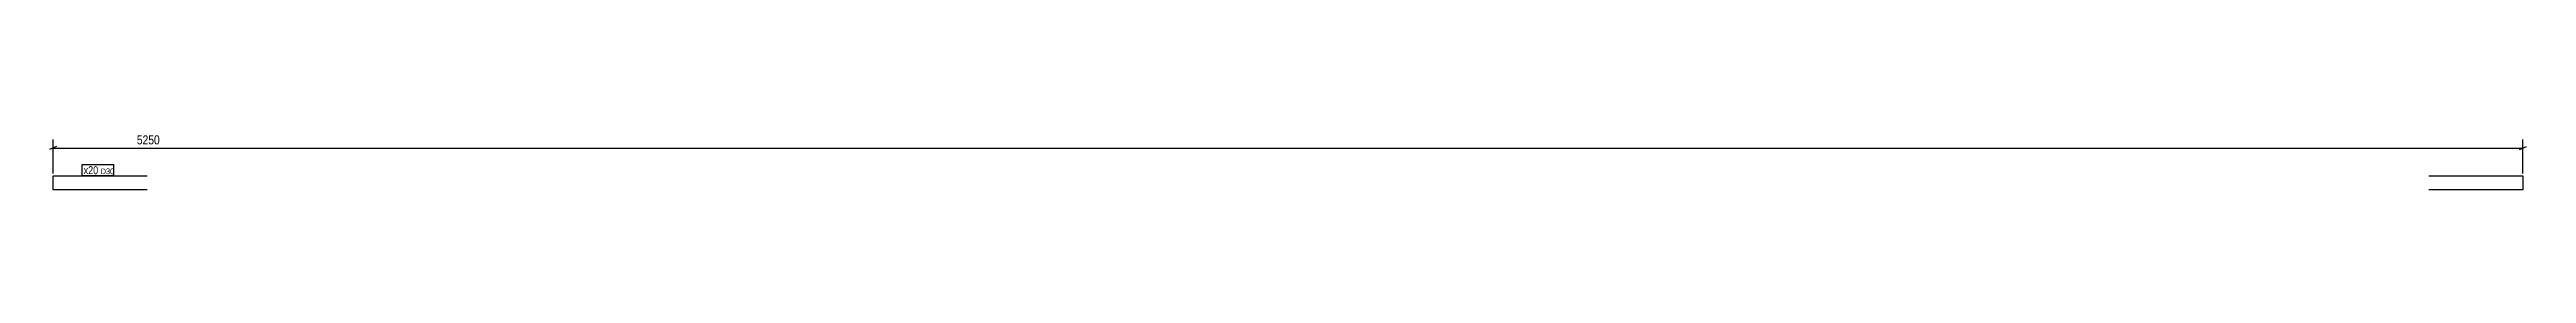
# Model space of a CAD drawing. Header units: millimetres. Extents: x 15 to 5280, y 15 to 136.
import ezdxf

# ---------------------------------------------------------------- set-up
doc = ezdxf.new("R2010")
doc.units = ezdxf.units.MM
for name, color, linetype in [('MÅLSÆTNING', 7, 'Continuous'), ('STÅL', 7, 'Continuous'), ('TEKST', 7, 'Continuous')]:
    doc.layers.add(name, color=color, linetype=linetype)
doc.styles.add('Arial Narrow', font='ARIALN.TTF', dxfattribs={"height": 0.2})

msp = doc.modelspace()

# ---------------------------------------------------------------- linework, layer by layer
at = {"layer": 'MÅLSÆTNING', "color": 7, "linetype": 'Continuous'}
for p, q in [((30, 106.8), (15, 100.8)), ((22.5, 50), (22.5, 121.6)), ((5264.8, 100.8), (5279.8, 106.8)), ((5272.3, 50), (5272.3, 121.6)), ((22.5, 103.8), (5272.3, 103.8))]:
    msp.add_line(p, q, dxfattribs=at)
at = {"layer": 'STÅL', "color": 2, "linetype": 'Continuous'}
for p, q in [((22.5, 45), (222.5, 45)), ((22.5, 15), (22.5, 45)), ((222.5, 15), (22.5, 15)), ((5072.3, 45), (5272.3, 45)), ((5272.3, 15), (5072.3, 15)), ((5272.3, 45), (5272.3, 43)), ((5272.3, 43), (5272.3, 15))]:
    msp.add_line(p, q, dxfattribs=at)

# ---------------------------------------------------------------- next in the draw order: wipeouts: each hides what was drawn before it
at = {"color": 0}
for points, layer in [([(5098.2, 107.6), (5098.2, 135.6), (196.6, 135.6), (196.6, 107.6)], 'MÅLSÆTNING'), ([(118.4, 48.5), (118.4, 66), (87.5, 66), (87.5, 48.5)], 'TEKST')]:
    msp.add_wipeout(points, dxfattribs=at).dxf.layer = layer

# ---------------------------------------------------------------- next in the draw order: texts
at = {"layer": 'MÅLSÆTNING', "color": 3, "style": 'Arial Narrow'}
msp.add_text('5250', height=19.09, dxfattribs=at).set_placement((200.6, 111.6))

# ---------------------------------------------------------------- next in the draw order: wipeouts: each hides what was drawn before it
at = {"color": 0}
msp.add_wipeout([(118.4, 48.5), (118.4, 66), (87.5, 66), (87.5, 48.5)], dxfattribs=at).dxf.layer = 'TEKST'

# ---------------------------------------------------------------- next in the draw order: linework, layer by layer
at = {"layer": 'TEKST', "color": 7, "linetype": 'Continuous'}
msp.add_line((84.5, 45.5), (84.5, 69), dxfattribs=at)

# ---------------------------------------------------------------- next in the draw order: wipeouts: each hides what was drawn before it
at = {"color": 0}
msp.add_wipeout([(148.8, 48.5), (148.8, 61), (123.7, 61), (123.7, 48.5)], dxfattribs=at).dxf.layer = 'TEKST'

# ---------------------------------------------------------------- next in the draw order: wipeouts: each hides what was drawn before it
msp.add_wipeout([(148.8, 48.5), (148.8, 61), (123.7, 61), (123.7, 48.5)], dxfattribs=at).dxf.layer = 'TEKST'

# ---------------------------------------------------------------- next in the draw order: linework, layer by layer
at = {"layer": 'TEKST', "color": 7, "linetype": 'Continuous'}
for p, q in [((84.5, 69), (151.8, 69)), ((151.8, 45.5), (151.8, 69)), ((84.5, 45.5), (151.8, 45.5))]:
    msp.add_line(p, q, dxfattribs=at)

# ---------------------------------------------------------------- next in the draw order: texts
at = {"layer": 'TEKST', "color": 3, "style": 'Arial Narrow'}
for s, height, p in [('x20', 16.7, (87.5, 48.5)), ('D30', 11.93, (123.7, 48.5))]:
    msp.add_text(s, height=height, dxfattribs=at).set_placement(p)

doc.saveas('drawing.dxf')
